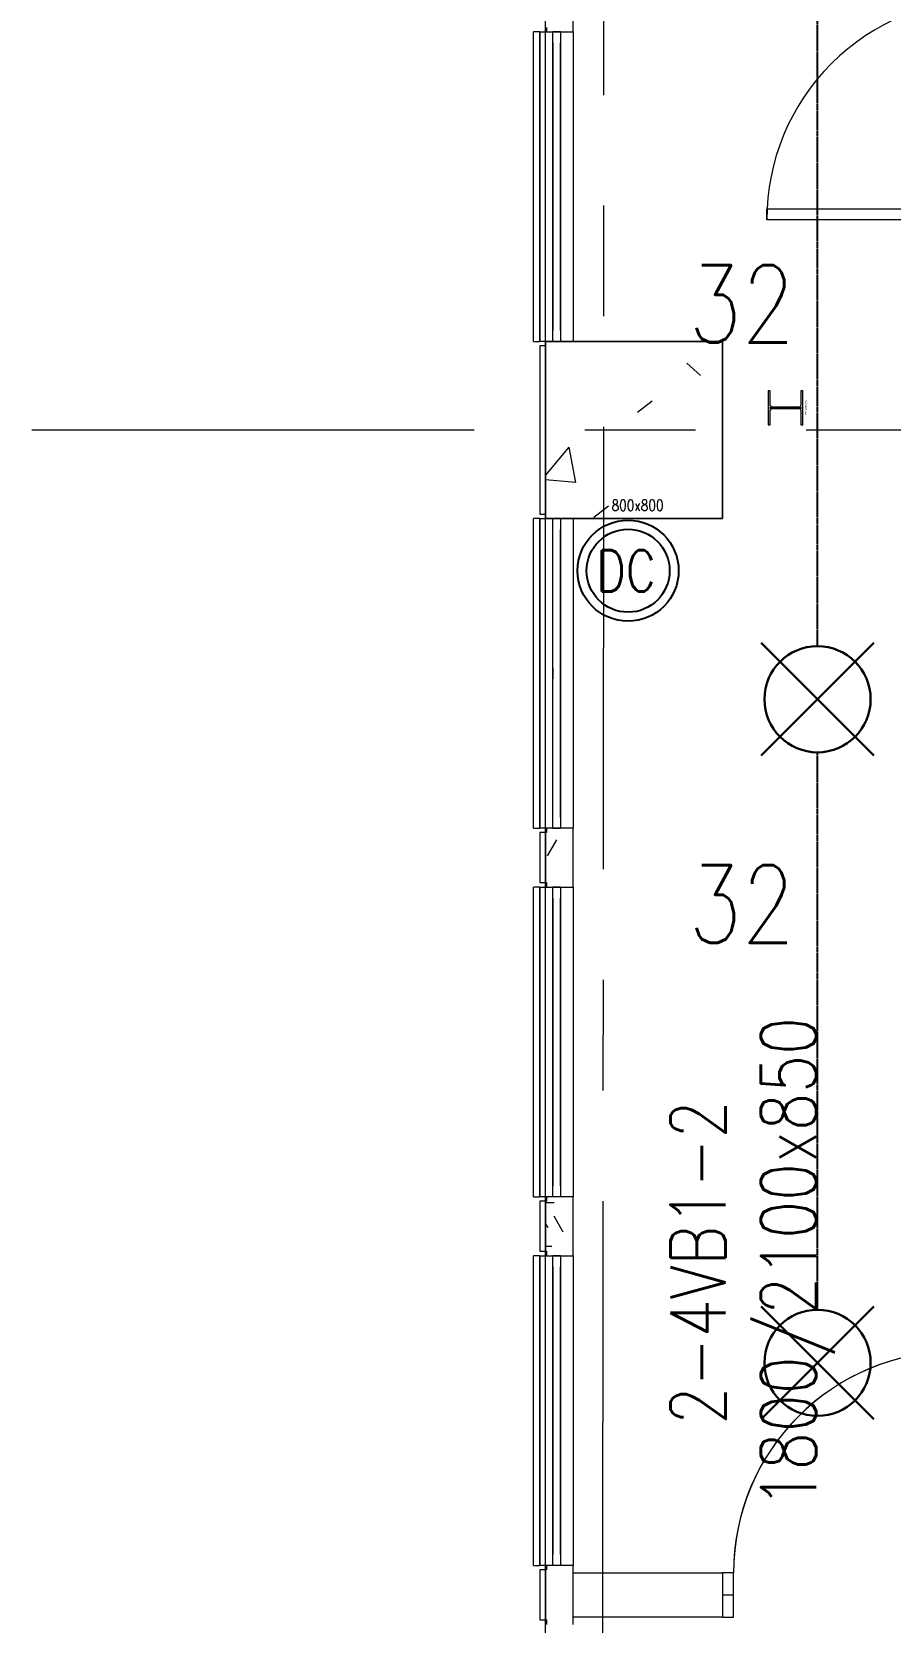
# Model space of a CAD drawing. Header units: millimetres. Extents: x -47219 to 440296, y -79832 to 7189.
# Drawn here: x -10140 to -6260, y -66215 to -59025 of the extents above; entities that cross this region are included whole.
import ezdxf

# ---------------------------------------------------------------- set-up
doc = ezdxf.new("R2010")
doc.units = ezdxf.units.MM
doc.linetypes.add('BLK_2 - 3RD STOREY  LOWER ROOF PLAN-archi clean_25 SEPT 2024$0$IDA - Grid Line', pattern=[3500, 2000, -500, 500, -500])
doc.linetypes.add('HIDDEN2', pattern=[4.7625, 3.175, -1.5875])
for name, color, linetype, lineweight in [('BLK_2 - 3RD STOREY  LOWER ROOF PLAN-archi clean_25 SEPT 2024$0$1599_DB_A_BLK2_HQ_R21-3RD STOREY 230517$0$A-_DOOR----_E', 8, 'Continuous', 9), ('BLK_2 - 3RD STOREY  LOWER ROOF PLAN-archi clean_25 SEPT 2024$0$1599_DB_A_BLK2_HQ_R21-3RD STOREY 230517$0$A-_DOOR----_E-1', 8, 'Continuous', 9), ('BLK_2 - 3RD STOREY  LOWER ROOF PLAN-archi clean_25 SEPT 2024$0$1599_DB_A_BLK2_HQ_R21-3RD STOREY 230517$0$A-_GENM----_M', 8, 'Continuous', 9), ('BLK_2 - 3RD STOREY  LOWER ROOF PLAN-archi clean_25 SEPT 2024$0$1599_DB_A_BLK2_HQ_R21-3RD STOREY 230517$0$A-_WALL----_H-1', 8, 'Continuous', 9), ('BLK_2 - 3RD STOREY  LOWER ROOF PLAN-archi clean_25 SEPT 2024$0$1599_DB_A_BLK2_HQ_R21-3RD STOREY 230517$0$A-_WIND----_E', 8, 'Continuous', 9), ('BLK_2 - 3RD STOREY  LOWER ROOF PLAN-archi clean_25 SEPT 2024$0$1599_DB_A_BLK2_HQ_R21-3RD STOREY 230517$0$S-_COLN----_E', 8, 'Continuous', 9), ('BLK_2 - 3RD STOREY  LOWER ROOF PLAN-archi clean_25 SEPT 2024$0$A-_FLOR----_E', 8, 'Continuous', 9), ('BLK_2 - 3RD STOREY  LOWER ROOF PLAN-archi clean_25 SEPT 2024$0$A-_GENM----_M', 8, 'Continuous', 9), ('BLK_2 - 3RD STOREY  LOWER ROOF PLAN-archi clean_25 SEPT 2024$0$A-_WALL----_E', 8, 'Continuous', 9), ('BLK_2 - 3RD STOREY  LOWER ROOF PLAN-archi clean_25 SEPT 2024$0$A-_WALL----_E-1', 8, 'Continuous', 18), ('BLK_2 - 3RD STOREY  LOWER ROOF PLAN-archi clean_25 SEPT 2024$0$A-_WIND----_E', 8, 'Continuous', 9), ('BLK_2 - 3RD STOREY  LOWER ROOF PLAN-archi clean_25 SEPT 2024$0$S-_ANOTGRID_E-1', 8, 'BLK_2 - 3RD STOREY  LOWER ROOF PLAN-archi clean_25 SEPT 2024$0$IDA - Grid Line', 9), ('M-_SPRKPIEX_E-', 1, 'Continuous', 30), ('NW_BEAM AND COLUMN', 134, 'Continuous', 5), ('S-_LINE----_N-', 140, 'Continuous', 18), ('S-TEXT', 140, 'Continuous', 18)]:
    doc.layers.add(name, color=color, linetype=linetype, lineweight=lineweight)
for name, color, linetype in [('M-_FIRESPRK_T-', 7, 'Continuous'), ('M-_SPRKBEAM_E-', 12, 'HIDDEN2'), ('M-FIRE----_E-', 12, 'Continuous')]:
    doc.layers.add(name, color=color, linetype=linetype)
doc.styles.add('RomanS_3', font='romans__.ttf', dxfattribs={"width": 0.8, "height": 50})
doc.styles.add('RomanS_5', font='romans__.ttf', dxfattribs={"width": 0.8, "height": 250})
doc.styles.add('Simplex', font='SIMPLEX.shx', dxfattribs={"width": 0.8, "height": 2.5})
doc.styles.add('Swis721 BlkCn BT', font='swissck.ttf', dxfattribs={"width": 0.65, "height": 8})
doc.styles.add('TW_Romans', font='romans.shx', dxfattribs={"width": 0.8})
pattern_1 = [(0, (-131307.08, -42727.71), (1016, 254), [83.82, -678.18, 83.82, -678.18, -4064]), (0, (-131307.08, -42727.71), (1016, 254), [-1524, 83.82, -1440.18, 83.82, -678.18, -1778]), (0, (-131307.08, -42727.71), (1016, 254), [-3810, 83.82, -424.18, 83.82, -1186.18]), (120, (-130926.08, -42600.71), (-727.9705, 752.8818), [83.82, -678.18, 83.82, -678.18, -4064]), (120, (-130926.08, -42600.71), (-727.9705, 752.8818), [-1524, 83.82, -1440.18, 83.82, -678.18, -1778]), (120, (-130926.08, -42600.71), (-727.9705, 752.8818), [-3810, 83.82, -424.18, 83.82, -1186.18]), (240, (-130799.08, -42092.71), (-288.0295, -1006.8818), [83.82, -678.18, 83.82, -678.18, -4064]), (240, (-130799.08, -42092.71), (-288.0295, -1006.8818), [-1524, 83.82, -1440.18, 83.82, -678.18, -1778]), (240, (-130799.08, -42092.71), (-288.0295, -1006.8818), [-3810, 83.82, -424.18, 83.82, -1186.18])]

# ---------------------------------------------------------------- blocks, each defined once
blk = doc.blocks.new('Extinguisher')
at = {"layer": 'M-FIRE----_E-'}
for radius in [238, 195.4]:
    blk.add_circle((0, 0), radius, dxfattribs=at)
at = {"color": 7, "style": 'TW_Romans', "width": 0.8}
blk.add_text('DC', height=195, dxfattribs=at).set_placement((-151, -98.4))
blk = doc.blocks.new('3rd Structure')
at = {"layer": 'NW_BEAM AND COLUMN', "color": 8}
for p, q in [((-36250, -79450), (-36250, 250)), ((-36250, -79450), (-36250, 250)), ((-36250, -64400), (-35450, -64400)), ((-36250, -65200), (-36250, -64400)), ((-35450, -64400), (-35450, -65200)), ((-35234.4, -64623.6), (-35243.8, -64623.6)), ((-35243.8, -64623.6), (-35243.8, -64776.4)), ((-35234.4, -64689.1), (-35234.4, -64623.6)), ((-35086.2, -64623.6), (-35095.6, -64623.6)), ((-35095.6, -64623.6), (-35095.6, -64689.1)), ((-35086.2, -64776.4), (-35086.2, -64623.6)), ((-35243.8, -64700), (-35086.2, -64700)), ((-35103.2, -64696.8), (-35226.8, -64696.8)), ((-35226.8, -64703.2), (-35103.2, -64703.2)), ((-35165, -64696.8), (-35165, -64703.2)), ((-35243.8, -64776.4), (-35234.4, -64776.4)), ((-35234.4, -64776.4), (-35234.4, -64710.9)), ((-35095.6, -64710.9), (-35095.6, -64776.4)), ((-35095.6, -64776.4), (-35086.2, -64776.4)), ((-35450, -65200), (-36250, -65200))]:
    blk.add_line(p, q, dxfattribs=at)
for centre, start, end in [((-35226.8, -64689.1), 180, 270), ((-35226.8, -64710.9), 90, 180), ((-35103.2, -64689.1), 270, 0), ((-35103.2, -64710.9), 0, 90)]:
    blk.add_arc(centre, 7.6, start, end, dxfattribs=at)
at = {"layer": 'S-TEXT', "color": 8, "attachment_point": 2, "rotation": 90}
for s, insert, char_height, width, line_spacing_factor, style in [('152x152x30.0 kg/m', (-35077.1, -64700), 8, 66.67, 0.961347, 'Swis721 BlkCn BT'), ('2-4VB1-2\\P1800/2100x850', (-35685.8, -68564.1), 250, 2959.115, 0.983083, 'RomanS_5')]:
    blk.add_mtext(s, dxfattribs=dict(at, insert=insert, char_height=char_height, width=width, line_spacing_factor=line_spacing_factor, style=style))
at = {"layer": 'S-TEXT', "color": 8, "insert": (-35951.4, -65115.6), "char_height": 50, "width": 313.287, "attachment_point": 1, "line_spacing_factor": 0.983083, "style": 'RomanS_3'}
blk.add_mtext('800x800', dxfattribs=at)
blk = doc.blocks.new('Under B spk')
for p, q in [((318.2, -318.2), (-318.2, 318.2)), ((318.2, 318.2), (-318.2, -318.2))]:
    blk.add_line(p, q)
blk.add_circle((0, 0), 300)
blk = doc.blocks.new('BLK_2 - 3RD STOREY  LOWER ROOF PLAN-archi clean_25 SEPT 2024$0$1599_DB_A_BLK2_HQ_R21-3RD STOREY 230517$0$IDA - F - Single - Swing - 1100L X 2200H - B2-TD01-3240950-LINKVIEW_BLK2_3RD STOREY')
at = {"layer": 'BLK_2 - 3RD STOREY  LOWER ROOF PLAN-archi clean_25 SEPT 2024$0$1599_DB_A_BLK2_HQ_R21-3RD STOREY 230517$0$A-_DOOR----_E'}
for p, q in [((500, 1050), (450, 1050)), ((450, 1050), (450, 50)), ((500, 50), (500, 1050)), ((-500, 50), (-550, 50)), ((-500, -50), (-500, 50)), ((450, 50), (500, 50)), ((550, 50), (500, 50)), ((500, 50), (500, -50)), ((-550, -50), (-500, -50)), ((500, -50), (550, -50))]:
    blk.add_line(p, q, dxfattribs=at)
blk.add_arc((500, 50), 1000, 90, 180, dxfattribs=at)
blk = doc.blocks.new('BLK_2 - 3RD STOREY  LOWER ROOF PLAN-archi clean_25 SEPT 2024$0$1599_DB_A_BLK2_HQ_R21-3RD STOREY 230517$0$Wall Motif - Type 1-2673879-LINKVIEW_BLK2_3RD STOREY')
at = {"layer": 'BLK_2 - 3RD STOREY  LOWER ROOF PLAN-archi clean_25 SEPT 2024$0$1599_DB_A_BLK2_HQ_R21-3RD STOREY 230517$0$A-_GENM----_M'}
for p, q in [((-575, 105), (825, 105)), ((-575, 105), (-575, 75)), ((825, 75), (-575, 75)), ((825, 75), (825, 105))]:
    blk.add_line(p, q, dxfattribs=at)
blk = doc.blocks.new('BLK_2 - 3RD STOREY  LOWER ROOF PLAN-archi clean_25 SEPT 2024$0$1599_DB_A_BLK2_HQ_R21-3RD STOREY 230517$0$IDA - F - Single - Swing - 1100L X 2200H - B2-FTD02 - 2HR-3463516-LINKVIEW_BLK2_3RD STOREY')
at = {"layer": 'BLK_2 - 3RD STOREY  LOWER ROOF PLAN-archi clean_25 SEPT 2024$0$1599_DB_A_BLK2_HQ_R21-3RD STOREY 230517$0$A-_DOOR----_E-1'}
for p, q in [((-550, 50), (-500, 50)), ((-500, 50), (-500, -50)), ((500, 50), (550, 50)), ((500, -50), (500, 50)), ((-500, -50), (-550, -50)), ((450, -50), (500, -50)), ((450, -1050), (450, -50)), ((500, -50), (500, -1050)), ((550, -50), (500, -50)), ((500, -1050), (450, -1050))]:
    blk.add_line(p, q, dxfattribs=at)
blk.add_arc((500, -50), 1000, 180, 270, dxfattribs=at)
blk = doc.blocks.new('BLK_2 - 3RD STOREY  LOWER ROOF PLAN-archi clean_25 SEPT 2024$0$1599_DB_A_BLK2_HQ_R21-3RD STOREY 230517$0$IDA - Casement w Top Hung - 2 Panels - 1400L X 1500H - B2-AW02-3436902-LINKVIEW_BLK2_3RD STOREY')
at = {"layer": 'BLK_2 - 3RD STOREY  LOWER ROOF PLAN-archi clean_25 SEPT 2024$0$1599_DB_A_BLK2_HQ_R21-3RD STOREY 230517$0$A-_WIND----_E'}
for p, q in [((-700, 17.5), (700, 17.5)), ((-700, 17.5), (-700, -17.5)), ((700, 17.5), (700, -17.5)), ((700, -17.5), (-700, -17.5))]:
    blk.add_line(p, q, dxfattribs=at)
blk = doc.blocks.new('BLK_2 - 3RD STOREY  LOWER ROOF PLAN-archi clean_25 SEPT 2024$0$1599_DB_A_BLK2_HQ_R21-3RD STOREY 230517$0$IDA - Casement w Top Hung - 2 Panels - 1400L X 1500H - B2-AW02-3436901-LINKVIEW_BLK2_3RD STOREY')
at = {"layer": 'BLK_2 - 3RD STOREY  LOWER ROOF PLAN-archi clean_25 SEPT 2024$0$1599_DB_A_BLK2_HQ_R21-3RD STOREY 230517$0$A-_WIND----_E'}
for p, q in [((-700, 17.5), (700, 17.5)), ((-700, 17.5), (-700, -17.5)), ((700, 17.5), (700, -17.5)), ((700, -17.5), (-700, -17.5))]:
    blk.add_line(p, q, dxfattribs=at)
blk = doc.blocks.new('BLK_2 - 3RD STOREY  LOWER ROOF PLAN-archi clean_25 SEPT 2024$0$IDA - Casement w Top Hung - 2 Panels - 1400L X 1500H - B2-AW02-3436901-BLK 2 3RD STOREY PLAN')
at = {"layer": 'BLK_2 - 3RD STOREY  LOWER ROOF PLAN-archi clean_25 SEPT 2024$0$A-_WIND----_E'}
for p, q in [((-700, 17.5), (700, 17.5)), ((-700, 17.5), (-700, -17.5)), ((-650, 17.5), (-615, 17.5)), ((-650, 17.5), (-25, 17.5)), ((-650, 17.5), (650, 17.5)), ((-650, 17.5), (650, 17.5)), ((-615, 17.5), (-35, 17.5)), ((-615, 17.5), (-60, 17.5)), ((-35, 17.5), (0, 17.5)), ((25, 17.5), (-24.9, 17.5)), ((0, 17.5), (35, 17.5)), ((25, 17.5), (650, 17.5)), ((35, 17.5), (615, 17.5)), ((60, 17.5), (615, 17.5)), ((615, 17.5), (650, 17.5)), ((700, 17.5), (700, -17.5)), ((700, -17.5), (-700, -17.5)), ((-615, -17.5), (-650, -17.5)), ((-25, -17.5), (-650, -17.5)), ((650, -17.5), (-650, -17.5)), ((-650, -17.5), (650, -17.5)), ((-35, -17.5), (-615, -17.5)), ((-60, -17.5), (-615, -17.5)), ((0, -17.5), (-35, -17.5)), ((25, -17.5), (-24.9, -17.5)), ((35, -17.5), (0, -17.5)), ((650, -17.5), (25, -17.5)), ((615, -17.5), (35, -17.5)), ((615, -17.5), (60, -17.5)), ((650, -17.5), (615, -17.5))]:
    blk.add_line(p, q, dxfattribs=at)
blk = doc.blocks.new('BLK_2 - 3RD STOREY  LOWER ROOF PLAN-archi clean_25 SEPT 2024$0$IDA - Casement w Top Hung - 2 Panels - 1400L X 1500H - B2-AW02-3436902-BLK 2 3RD STOREY PLAN')
at = {"layer": 'BLK_2 - 3RD STOREY  LOWER ROOF PLAN-archi clean_25 SEPT 2024$0$A-_WIND----_E'}
for p, q in [((-700, 17.5), (700, 17.5)), ((-700, 17.5), (-700, -17.5)), ((-615, 17.5), (-650, 17.5)), ((-650, 17.5), (-25, 17.5)), ((-650, 17.5), (650, 17.5)), ((650, 17.5), (-650, 17.5)), ((-35, 17.5), (-615, 17.5)), ((-615, 17.5), (-60, 17.5)), ((0, 17.5), (-35, 17.5)), ((-24.9, 17.5), (25, 17.5)), ((35, 17.5), (0, 17.5)), ((25, 17.5), (650, 17.5)), ((615, 17.5), (35, 17.5)), ((60, 17.5), (615, 17.5)), ((650, 17.5), (615, 17.5)), ((700, 17.5), (700, -17.5)), ((700, -17.5), (-700, -17.5)), ((-650, -17.5), (-615, -17.5)), ((-25, -17.5), (-650, -17.5)), ((650, -17.5), (-650, -17.5)), ((650, -17.5), (-650, -17.5)), ((-615, -17.5), (-35, -17.5)), ((-60, -17.5), (-615, -17.5)), ((-35, -17.5), (0, -17.5)), ((-24.9, -17.5), (25, -17.5)), ((0, -17.5), (35, -17.5)), ((650, -17.5), (25, -17.5)), ((35, -17.5), (615, -17.5)), ((615, -17.5), (60, -17.5)), ((615, -17.5), (650, -17.5))]:
    blk.add_line(p, q, dxfattribs=at)
blk = doc.blocks.new('BLK_2 - 3RD STOREY  LOWER ROOF PLAN-archi clean_25 SEPT 2024$0$Wall Motif - Type 1-2673879-BLK 2 3RD STOREY PLAN')
at = {"layer": 'BLK_2 - 3RD STOREY  LOWER ROOF PLAN-archi clean_25 SEPT 2024$0$A-_GENM----_M'}
for p, q in [((-575, 105), (825, 105)), ((-575, 105), (-575, 75)), ((825, 75), (-575, 75)), ((-525, 105), (81.1, 105)), ((81.1, 75), (-525, 75)), ((-481.1, 105), (125, 105)), ((-481.1, 105), (731.1, 105)), ((125, 75), (-481.1, 75)), ((731.1, 75), (-481.1, 75)), ((125, 105), (731.1, 105)), ((731.1, 75), (125, 75)), ((168.9, 105), (775, 105)), ((775, 75), (168.9, 75)), ((825, 75), (825, 105))]:
    blk.add_line(p, q, dxfattribs=at)
blk = doc.blocks.new('BLK_2 - 3RD STOREY  LOWER ROOF PLAN-archi clean_25 SEPT 2024$0$fds')
at = {"layer": 'BLK_2 - 3RD STOREY  LOWER ROOF PLAN-archi clean_25 SEPT 2024$0$1599_DB_A_BLK2_HQ_R21-3RD STOREY 230517$0$A-_DOOR----_E'}
for p, q in [((13654.1, -64400.4), (13604.1, -64400.4)), ((13654.1, -64600.4), (13654.1, -64400.4)), ((14704.1, -64400.4), (14654.1, -64400.4)), ((14654.1, -64400.4), (14654.1, -64600.4)), ((13604.1, -64600.4), (13654.1, -64600.4)), ((13654.1, -64600.4), (13654.1, -65600.4)), ((13704.1, -64600.4), (13654.1, -64600.4)), ((13704.1, -65600.4), (13704.1, -64600.4)), ((14654.1, -64600.4), (14704.1, -64600.4)), ((13654.1, -65600.4), (13704.1, -65600.4))]:
    blk.add_line(p, q, dxfattribs=at)
blk.add_arc((13654.1, -64600.4), 1000, 270, 0, dxfattribs=at)
at = {"layer": 'BLK_2 - 3RD STOREY  LOWER ROOF PLAN-archi clean_25 SEPT 2024$0$1599_DB_A_BLK2_HQ_R21-3RD STOREY 230517$0$S-_COLN----_E'}
for p, q in [((13604.1, -64600.4), (13604.1, -64400.4)), ((14703.4, -64600.4), (14703.4, -64400.4))]:
    blk.add_line(p, q, dxfattribs=at)
blk = doc.blocks.new('BLK_2 - 3RD STOREY  LOWER ROOF PLAN-archi clean_25 SEPT 2024$0$sdfsdf')
at = {"layer": 'BLK_2 - 3RD STOREY  LOWER ROOF PLAN-archi clean_25 SEPT 2024$0$1599_DB_A_BLK2_HQ_R21-3RD STOREY 230517$0$S-_COLN----_E'}
for p, q in [((-139131.4, -108685.7), (-139161.4, -108685.7)), ((-139161.4, -108705.7), (-139161.4, -108932.4)), ((-139131.4, -108705.7), (-139161.4, -108705.7)), ((-139136.4, -108685.7), (-139136.4, -108705.7)), ((-139136.4, -108705.7), (-139136.4, -108932.4)), ((-139131.4, -108685.7), (-139131.4, -108705.7)), ((-139104.1, -108685.7), (-139131.4, -108685.7)), ((-139011.4, -108685.7), (-139069.1, -108685.7)), ((-139011.4, -108952.4), (-139011.4, -108685.7)), ((-139161.4, -108932.4), (-139131.4, -108932.4)), ((-139136.4, -108932.4), (-139136.4, -108952.4)), ((-139131.4, -108932.4), (-139131.4, -108952.4))]:
    blk.add_line(p, q, dxfattribs=at)
blk.add_lwpolyline([(-139011.4, -108718.9), (-138336.4, -108718.9), (-138336.4, -108918.9), (-139011.4, -108918.9), (-139011.4, -108718.9), (-138336.4, -108718.9), (-138336.4, -108918.9), (-139011.4, -108918.9), (-139011.4, -108718.9), (-138336.4, -108718.9), (-138336.4, -108918.9), (-139011.4, -108918.9)], dxfattribs=at)
at = {"layer": 'BLK_2 - 3RD STOREY  LOWER ROOF PLAN-archi clean_25 SEPT 2024$0$A-_FLOR----_E'}
for p, q in [((-139136.4, -108685.7), (-139136.4, -108705.7)), ((-139136.4, -108685.7), (-139136.4, -108705.7)), ((-139136.4, -108705.7), (-139136.4, -108932.4)), ((-139136.4, -108705.7), (-139136.4, -108932.4)), ((-139136.4, -108932.4), (-139136.4, -108952.4)), ((-139136.4, -108932.4), (-139136.4, -108952.4))]:
    blk.add_line(p, q, dxfattribs=at)
at = {"layer": 'BLK_2 - 3RD STOREY  LOWER ROOF PLAN-archi clean_25 SEPT 2024$0$A-_WALL----_E'}
for p, q in [((-139131.4, -108685.7), (-139161.4, -108685.7)), ((-139136.4, -108705.7), (-139136.4, -108932.4)), ((-139011.4, -108685.7), (-139131.4, -108685.7))]:
    blk.add_line(p, q, dxfattribs=at)
at = {"layer": 'BLK_2 - 3RD STOREY  LOWER ROOF PLAN-archi clean_25 SEPT 2024$0$A-_WALL----_E-1'}
for p, q in [((-139131.4, -108705.7), (-139161.4, -108705.7)), ((-139161.4, -108705.7), (-139161.4, -108932.4)), ((-139011.4, -108685.7), (-139131.4, -108685.7)), ((-139131.4, -108685.7), (-139131.4, -108705.7)), ((-139011.4, -108952.4), (-139011.4, -108685.7)), ((-139161.4, -108932.4), (-139131.4, -108932.4)), ((-139131.4, -108932.4), (-139131.4, -108952.4))]:
    blk.add_line(p, q, dxfattribs=at)
at = {"rotation": 180}
blk.add_blockref('BLK_2 - 3RD STOREY  LOWER ROOF PLAN-archi clean_25 SEPT 2024$0$fds', (-123632.3, -173319.3), dxfattribs=at)
blk = doc.blocks.new('BLK_2 - 3RD STOREY  LOWER ROOF PLAN-archi clean_25 SEPT 2024')
at = {"layer": 'BLK_2 - 3RD STOREY  LOWER ROOF PLAN-archi clean_25 SEPT 2024$0$1599_DB_A_BLK2_HQ_R21-3RD STOREY 230517$0$A-_WALL----_H-1'}
h = blk.add_hatch(dxfattribs=at)
h.set_pattern_fill('FP_2', color=256, style=0, pattern_type=2)
h.set_pattern_definition(pattern_1)
h.paths.add_polyline_path([(-139131.4, -105619), (-139011.4, -105619), (-139011.4, -105352.4), (-139131.4, -105352.4), (-139131.4, -105372.4), (-139136.4, -105372.4), (-139136.4, -105599), (-139131.4, -105599)], flags=0)
h = blk.add_hatch(dxfattribs=at)
h.set_pattern_fill('FP_2', color=256, style=0, pattern_type=2)
h.set_pattern_definition(pattern_1)
h.paths.add_polyline_path([(-139011.4, -108952.4), (-139011.4, -108685.7), (-139131.4, -108685.7), (-139131.4, -108705.7), (-139136.4, -108705.7), (-139136.4, -108932.4), (-139131.4, -108932.4), (-139131.4, -108952.4), (-139069.1, -108952.4)], flags=0)
at = {"layer": 'BLK_2 - 3RD STOREY  LOWER ROOF PLAN-archi clean_25 SEPT 2024$0$A-_WALL----_E'}
h = blk.add_hatch(dxfattribs=at)
h.set_pattern_fill('FP_2', color=256, style=0, pattern_type=2)
h.set_pattern_definition([(0, (0, 0), (1016, 254), [83.82, -678.18, 83.82, -678.18, -4064]), (0, (0, 0), (1016, 254), [-1524, 83.82, -1440.18, 83.82, -678.18, -1778]), (0, (0, 0), (1016, 254), [-3810, 83.82, -424.18, 83.82, -1186.18]), (120, (381, 127), (-727.97045, 752.8818), [83.82, -678.18, 83.82, -678.18, -4064]), (120, (381, 127), (-727.97045, 752.8818), [-1524, 83.82, -1440.18, 83.82, -678.18, -1778]), (120, (381, 127), (-727.97045, 752.8818), [-3810, 83.82, -424.18, 83.82, -1186.18]), (240, (508, 635), (-288.02955, -1006.8818), [83.82, -678.18, 83.82, -678.18, -4064]), (240, (508, 635), (-288.02955, -1006.8818), [-1524, 83.82, -1440.18, 83.82, -678.18, -1778]), (240, (508, 635), (-288.02955, -1006.8818), [-3810, 83.82, -424.18, 83.82, -1186.18])])
h.paths.add_polyline_path([(-139011.4, -116002.4), (-139011.4, -115785.7), (-139131.4, -115785.7), (-139131.4, -115805.7), (-139136.4, -115805.7), (-139136.4, -115982.4), (-139131.4, -115982.4), (-139131.4, -116002.4), (-139069.1, -116002.4)])
h.paths.add_polyline_path([(-139131.4, -114385.7), (-139011.4, -114385.7), (-139011.4, -114169), (-139131.4, -114169), (-139131.4, -114189), (-139136.4, -114189), (-139136.4, -114365.7), (-139131.4, -114365.7)])
h.paths.add_polyline_path([(-139131.4, -112769), (-139011.4, -112769), (-139011.4, -112552.4), (-139131.4, -112552.4), (-139131.4, -112572.4), (-139136.4, -112572.4), (-139136.4, -112749), (-139131.4, -112749)])
h.paths.add_polyline_path([(-139131.4, -108952.4), (-139011.4, -108952.4), (-139011.4, -108685.7), (-139131.4, -108685.7), (-139131.4, -108705.7), (-139136.4, -108705.7), (-139136.4, -108932.4), (-139131.4, -108932.4)])
h.paths.add_polyline_path([(-139131.4, -107285.7), (-139011.4, -107285.7), (-139011.4, -107019), (-139131.4, -107019), (-139131.4, -107039), (-139136.4, -107039), (-139136.4, -107265.7), (-139131.4, -107265.7)])
h.paths.add_polyline_path([(-139069.1, -105619), (-139011.4, -105619), (-139011.4, -105352.4), (-139131.4, -105352.4), (-139131.4, -105372.4), (-139136.4, -105372.4), (-139136.4, -105599), (-139131.4, -105599), (-139131.4, -105619), (-139104.1, -105619)])
h.paths.add_polyline_path([(-139131.4, -101752.4), (-139011.4, -101752.4), (-139011.4, -101485.7), (-139131.4, -101485.7), (-139131.4, -101505.7), (-139136.4, -101505.7), (-139136.4, -101732.4), (-139131.4, -101732.4)])
h.paths.add_polyline_path([(-139011.4, -100085.7), (-139011.4, -99819), (-139131.4, -99819), (-139131.4, -99839), (-139136.4, -99839), (-139136.4, -100065.7), (-139131.4, -100065.7), (-139131.4, -100085.7), (-139069.1, -100085.7)])
h.paths.add_polyline_path([(-139131.4, -98419), (-139011.4, -98419), (-139011.4, -98152.4), (-139131.4, -98152.4), (-139131.4, -98172.4), (-139136.4, -98172.4), (-139136.4, -98399), (-139131.4, -98399)])
h = blk.add_hatch(dxfattribs=at)
h.set_pattern_fill('FP_2', color=256, style=0, pattern_type=2)
h.set_pattern_definition(pattern_1)
h.paths.add_polyline_path([(-139069.1, -101752.4), (-139011.4, -101752.4), (-139011.4, -101485.7), (-139131.4, -101485.7), (-139131.4, -101505.7), (-139136.4, -101505.7), (-139136.4, -101732.4), (-139131.4, -101732.4), (-139131.4, -101752.4), (-139104.1, -101752.4)], flags=0)
h = blk.add_hatch(dxfattribs=at)
h.set_pattern_fill('FP_1', color=256, style=0, pattern_type=2)
h.set_pattern_definition([(50, (-131307.1, -42727.7), (1821.84, -159.39), [190.5, -2095.5]), (355, (-131307, -42727.7), (-352.43, 1910.57), [152.4, -1676.4]), (100.451, (-131155.3, -42741), (1469.426, 1751.166), [161.9, -1780.9]), (46.184, (-131307, -42219.7), (2710.79, -420.43), [285.75, -3143.25]), (96.636, (-131081.2, -42254.7), (2374.03, 2474.28), [242.85, -2671.35]), (351.184, (-131307, -42219.7), (2374.05, 2474.25), [228.6, -2514.6]), (21, (-131053.1, -42346.7), (1516.143, -1022.652), [190.5, -2095.5]), (326, (-131053, -42346.7), (618.02, 1841.88), [152.4, -1676.4]), (71.451, (-130926.7, -42432), (2134.17, 819.21), [161.9, -1780.9]), (37.5, (-131307.1, -42727.7), (30.886, 845.5504), [83.82, -1572.26, 83.82, -1617.98, -1682.75]), (37.5, (-131307.1, -42727.7), (30.886, 845.5504), [-3357.88, 83.82, -1598.93]), (7.5, (-131307.1, -42727.7), (668.197, 1001.806), [83.82, -886.46, 83.82, -1534.16, -641.35]), (7.5, (-131307.1, -42727.7), (668.197, 1001.806), [-2588.26, 83.82, -557.53]), (327.5, (-131873.5, -42727.7), (1355.909, -57.2896), [83.82, -551.18, 83.82, -1897.38, -2628.9]), (327.5, (-131873.5, -42727.7), (1355.909, -57.2896), [-2616.2, 83.82, -2545.08]), (317.5, (-132127.5, -42727.7), (1481.293, 254.266), [83.82, -741.68, 83.82, -1231.9, -1866.9]), (317.5, (-132127.5, -42727.7), (1481.293, 254.266), [-2141.22, 83.82, -1783.08])])
h.paths.add_polyline_path([(-139069.1, -103952.4), (-138336.4, -103952.4), (-138336.4, -103152.4), (-139136.4, -103152.4), (-139136.4, -103952.4), (-139104.1, -103952.4)], flags=0)
h = blk.add_hatch(dxfattribs=at)
h.set_pattern_fill('FP_1', color=256, style=0, pattern_type=2)
h.set_pattern_definition([(50, (0, 0), (1821.841, -159.39), [190.5, -2095.5]), (355, (0, 0), (-352.428, 1910.567), [152.4, -1676.4]), (100.451, (151.8, -13.3), (1469.426, 1751.166), [161.9, -1780.901]), (46.184, (0, 508), (2710.79, -420.428), [285.75, -3143.25]), (96.636, (226, 473), (2374.026, 2474.276), [242.85, -2671.35]), (351.184, (0, 508), (2374.05, 2474.253), [228.6, -2514.6]), (21, (254, 381), (1516.143, -1022.652), [190.5, -2095.5]), (326, (254, 381), (618.02, 1841.88), [152.4, -1676.4]), (71.451, (380.3, 295.8), (2134.171, 819.212), [161.9, -1780.901]), (37.5, (0, 0), (30.886, 845.5504), [83.82, -1572.26, 83.82, -1617.98, -1682.75]), (37.5, (0, 0), (30.886, 845.5504), [-3357.88, 83.82, -1598.93]), (7.5, (0, 0), (668.1966, 1001.8057), [83.82, -886.46, 83.82, -1534.16, -641.35]), (7.5, (0, 0), (668.1966, 1001.8057), [-2588.26, 83.82, -557.53]), (327.5, (-566.4, 0), (1355.9093, -57.2896), [83.82, -551.18, 83.82, -1897.38, -2628.9]), (327.5, (-566.4, 0), (1355.9093, -57.2896), [-2616.2, 83.82, -2545.08]), (317.5, (-820.4, 0), (1481.293, 254.266), [83.82, -741.68, 83.82, -1231.9, -1866.9]), (317.5, (-820.4, 0), (1481.293, 254.266), [-2141.22, 83.82, -1783.08])])
h.paths.add_polyline_path([(-138336.4, -103952.4), (-138336.4, -103152.4), (-139136.4, -103152.4), (-139136.4, -103952.4), (-139069.1, -103952.4)])
h = blk.add_hatch(dxfattribs=at)
h.set_pattern_fill('FP_2', color=256, style=0, pattern_type=2)
h.set_pattern_definition(pattern_1)
h.paths.add_polyline_path([(-139011.4, -107285.7), (-139011.4, -107019), (-139131.4, -107019), (-139131.4, -107039), (-139136.4, -107039), (-139136.4, -107265.7), (-139131.4, -107265.7), (-139131.4, -107285.7), (-139069.1, -107285.7)], flags=0)
for p, q in [((-139011.4, -101752.4), (-139011.4, -101485.7)), ((-139136.4, -101732.4), (-139136.4, -101752.4)), ((-139136.4, -101732.4), (-139136.4, -101752.4)), ((-139136.4, -101732.4), (-139136.4, -101752.4)), ((-139131.4, -101732.4), (-139131.4, -101752.4)), ((-139161.4, -103152.4), (-139161.4, -101752.4)), ((-139161.4, -101752.4), (-139131.4, -101752.4)), ((-139161.4, -101752.4), (-139131.4, -101752.4)), ((-139161.4, -103152.4), (-139161.4, -101752.4)), ((-139131.4, -101752.4), (-139011.4, -101752.4)), ((-139131.4, -101752.4), (-139011.4, -101752.4)), ((-139011.4, -101752.4), (-139011.4, -103152.4)), ((-139011.4, -101752.4), (-139011.4, -103152.4)), ((-139136.4, -103152.4), (-139161.4, -103152.4)), ((-139011.4, -103152.4), (-139161.4, -103152.4)), ((-139136.4, -103172.4), (-139161.4, -103172.4)), ((-139161.4, -103172.4), (-139161.4, -103932.4)), ((-139161.4, -103172.4), (-139161.4, -103932.4)), ((-139136.4, -103172.4), (-139161.4, -103172.4)), ((-139136.4, -103152.4), (-139136.4, -103172.4)), ((-139104.1, -103152.4), (-139136.4, -103152.4)), ((-138336.4, -103152.4), (-139136.4, -103152.4)), ((-139136.4, -103152.4), (-139136.4, -103172.4)), ((-139136.4, -103152.4), (-139136.4, -103952.4)), ((-139136.4, -103152.4), (-139136.4, -103172.4)), ((-139136.4, -103932.4), (-139136.4, -103172.4)), ((-139136.4, -103172.4), (-139136.4, -103932.4)), ((-139136.4, -103172.4), (-139136.4, -103932.4)), ((-139136.4, -103932.4), (-139136.4, -103172.4)), ((-139136.4, -103172.4), (-139136.4, -103932.4)), ((-138336.4, -103152.4), (-139069.1, -103152.4)), ((-138336.4, -103952.4), (-138336.4, -103152.4)), ((-138336.4, -103952.4), (-138336.4, -103152.4)), ((-139161.4, -103932.4), (-139136.4, -103932.4)), ((-139161.4, -103932.4), (-139136.4, -103932.4)), ((-139161.4, -105352.4), (-139161.4, -103952.4)), ((-139161.4, -103952.4), (-139136.4, -103952.4)), ((-139161.4, -103952.4), (-139011.4, -103952.4)), ((-139161.4, -105352.4), (-139161.4, -103952.4)), ((-139136.4, -103932.4), (-139136.4, -103952.4)), ((-139136.4, -103932.4), (-139136.4, -103952.4)), ((-139136.4, -103932.4), (-139136.4, -103952.4)), ((-139136.4, -103952.4), (-139104.1, -103952.4)), ((-139136.4, -103952.4), (-138336.4, -103952.4)), ((-139069.1, -103952.4), (-138336.4, -103952.4)), ((-139011.4, -103952.4), (-139011.4, -105352.4)), ((-139011.4, -103952.4), (-139011.4, -105352.4)), ((-139131.4, -105352.4), (-139161.4, -105352.4)), ((-139131.4, -105352.4), (-139161.4, -105352.4)), ((-139161.4, -105372.4), (-139161.4, -105599)), ((-139131.4, -105372.4), (-139161.4, -105372.4)), ((-139131.4, -105372.4), (-139161.4, -105372.4)), ((-139161.4, -105372.4), (-139161.4, -105599)), ((-139136.4, -105352.4), (-139136.4, -105372.4)), ((-139136.4, -105352.4), (-139136.4, -105372.4)), ((-139136.4, -105352.4), (-139136.4, -105372.4)), ((-139136.4, -105372.4), (-139136.4, -105599)), ((-139136.4, -105372.4), (-139136.4, -105599)), ((-139136.4, -105372.4), (-139136.4, -105599)), ((-139136.4, -105372.4), (-139136.4, -105599)), ((-139131.4, -105352.4), (-139131.4, -105372.4)), ((-139104.1, -105352.4), (-139131.4, -105352.4)), ((-139011.4, -105352.4), (-139131.4, -105352.4)), ((-139131.4, -105352.4), (-139131.4, -105372.4)), ((-139011.4, -105352.4), (-139131.4, -105352.4)), ((-139011.4, -105352.4), (-139069.1, -105352.4)), ((-139011.4, -105619), (-139011.4, -105352.4)), ((-139011.4, -105619), (-139011.4, -105352.4)), ((-139161.4, -105599), (-139131.4, -105599)), ((-139161.4, -105599), (-139131.4, -105599)), ((-139161.4, -107019), (-139161.4, -105619)), ((-139161.4, -105619), (-139131.4, -105619)), ((-139161.4, -105619), (-139131.4, -105619)), ((-139161.4, -107019), (-139161.4, -105619)), ((-139136.4, -105599), (-139136.4, -105619)), ((-139136.4, -105599), (-139136.4, -105619)), ((-139136.4, -105599), (-139136.4, -105619)), ((-139131.4, -105599), (-139131.4, -105619)), ((-139131.4, -105599), (-139131.4, -105619)), ((-139131.4, -105619), (-139104.1, -105619)), ((-139131.4, -105619), (-139011.4, -105619)), ((-139131.4, -105619), (-139011.4, -105619)), ((-139069.1, -105619), (-139011.4, -105619)), ((-139011.4, -105619), (-139011.4, -107019)), ((-139011.4, -105619), (-139011.4, -107019)), ((-139131.4, -107019), (-139161.4, -107019)), ((-139131.4, -107019), (-139161.4, -107019)), ((-139161.4, -107039), (-139161.4, -107265.7)), ((-139131.4, -107039), (-139161.4, -107039)), ((-139131.4, -107039), (-139161.4, -107039)), ((-139161.4, -107039), (-139161.4, -107265.7)), ((-139136.4, -107019), (-139136.4, -107039)), ((-139136.4, -107019), (-139136.4, -107037.7)), ((-139136.4, -107019), (-139136.4, -107039)), ((-139136.4, -107039), (-139136.4, -107265.7)), ((-139136.4, -107039), (-139136.4, -107265.7)), ((-139136.4, -107039), (-139136.4, -107265.7)), ((-139136.4, -107039), (-139136.4, -107265.7)), ((-139131.4, -107019), (-139131.4, -107039)), ((-139104.1, -107019), (-139131.4, -107019)), ((-139011.4, -107019), (-139131.4, -107019)), ((-139131.4, -107019), (-139131.4, -107039)), ((-139011.4, -107019), (-139131.4, -107019)), ((-139011.4, -107019), (-139069.1, -107019)), ((-139011.4, -107285.7), (-139011.4, -107019)), ((-139011.4, -107285.7), (-139011.4, -107019)), ((-139161.4, -107265.7), (-139131.4, -107265.7)), ((-139161.4, -107265.7), (-139131.4, -107265.7)), ((-139136.4, -107265.7), (-139136.4, -107285.7)), ((-139136.4, -107265.7), (-139136.4, -107285.7)), ((-139136.4, -107265.7), (-139136.4, -107285.7)), ((-139131.4, -107265.7), (-139131.4, -107285.7)), ((-139131.4, -107265.7), (-139131.4, -107285.7)), ((-139161.4, -108685.7), (-139161.4, -107285.7)), ((-139161.4, -107285.7), (-139131.4, -107285.7)), ((-139161.4, -107285.7), (-139131.4, -107285.7)), ((-139161.4, -108685.7), (-139161.4, -107285.7)), ((-139131.4, -107285.7), (-139104.1, -107285.7)), ((-139131.4, -107285.7), (-139011.4, -107285.7)), ((-139131.4, -107285.7), (-139011.4, -107285.7)), ((-139069.1, -107285.7), (-139011.4, -107285.7)), ((-139011.4, -107285.7), (-139011.4, -108685.7)), ((-139011.4, -107285.7), (-139011.4, -108685.7))]:
    blk.add_line(p, q, dxfattribs=at)
at = {"layer": 'BLK_2 - 3RD STOREY  LOWER ROOF PLAN-archi clean_25 SEPT 2024$0$S-_ANOTGRID_E-1'}
for p, q in [((-138834.4, -37038.2), (-138886.4, -122559.3)), ((-141458.5, -103552.4), (-96554.5, -103552.4))]:
    blk.add_line(p, q, dxfattribs=at)
at = {"layer": 'BLK_2 - 3RD STOREY  LOWER ROOF PLAN-archi clean_25 SEPT 2024$0$A-_WALL----_E'}
for name, p in [('BLK_2 - 3RD STOREY  LOWER ROOF PLAN-archi clean_25 SEPT 2024$0$sdfsdf', (0, 0)), ('BLK_2 - 3RD STOREY  LOWER ROOF PLAN-archi clean_25 SEPT 2024$0$1599_DB_A_BLK2_HQ_R21-3RD STOREY 230517$0$IDA - F - Single - Swing - 1100L X 2200H - B2-TD01-3240950-LINKVIEW_BLK2_3RD STOREY', (-137786.4, -108768.9))]:
    blk.add_blockref(name, p, dxfattribs=at)
for name, p, rotation in [('BLK_2 - 3RD STOREY  LOWER ROOF PLAN-archi clean_25 SEPT 2024$0$1599_DB_A_BLK2_HQ_R21-3RD STOREY 230517$0$IDA - F - Single - Swing - 1100L X 2200H - B2-FTD02 - 2HR-3463516-LINKVIEW_BLK2_3RD STOREY', (-137086.4, -102102.4), 270), ('BLK_2 - 3RD STOREY  LOWER ROOF PLAN-archi clean_25 SEPT 2024$0$1599_DB_A_BLK2_HQ_R21-3RD STOREY 230517$0$Wall Motif - Type 1-2673879-LINKVIEW_BLK2_3RD STOREY', (-139086.4, -102577.4), 90), ('BLK_2 - 3RD STOREY  LOWER ROOF PLAN-archi clean_25 SEPT 2024$0$Wall Motif - Type 1-2673879-BLK 2 3RD STOREY PLAN', (-139086.4, -102577.4), 90), ('BLK_2 - 3RD STOREY  LOWER ROOF PLAN-archi clean_25 SEPT 2024$0$1599_DB_A_BLK2_HQ_R21-3RD STOREY 230517$0$IDA - Casement w Top Hung - 2 Panels - 1400L X 1500H - B2-AW02-3436902-LINKVIEW_BLK2_3RD STOREY', (-139086.6, -102452.4), 270), ('BLK_2 - 3RD STOREY  LOWER ROOF PLAN-archi clean_25 SEPT 2024$0$IDA - Casement w Top Hung - 2 Panels - 1400L X 1500H - B2-AW02-3436902-BLK 2 3RD STOREY PLAN', (-139086.6, -102452.4), 270), ('BLK_2 - 3RD STOREY  LOWER ROOF PLAN-archi clean_25 SEPT 2024$0$1599_DB_A_BLK2_HQ_R21-3RD STOREY 230517$0$Wall Motif - Type 1-2673879-LINKVIEW_BLK2_3RD STOREY', (-139086.4, -104777.4), 90), ('BLK_2 - 3RD STOREY  LOWER ROOF PLAN-archi clean_25 SEPT 2024$0$Wall Motif - Type 1-2673879-BLK 2 3RD STOREY PLAN', (-139086.4, -104777.4), 90), ('BLK_2 - 3RD STOREY  LOWER ROOF PLAN-archi clean_25 SEPT 2024$0$1599_DB_A_BLK2_HQ_R21-3RD STOREY 230517$0$IDA - Casement w Top Hung - 2 Panels - 1400L X 1500H - B2-AW02-3436901-LINKVIEW_BLK2_3RD STOREY', (-139086.6, -104652.4), 90), ('BLK_2 - 3RD STOREY  LOWER ROOF PLAN-archi clean_25 SEPT 2024$0$IDA - Casement w Top Hung - 2 Panels - 1400L X 1500H - B2-AW02-3436901-BLK 2 3RD STOREY PLAN', (-139086.6, -104652.4), 90), ('BLK_2 - 3RD STOREY  LOWER ROOF PLAN-archi clean_25 SEPT 2024$0$1599_DB_A_BLK2_HQ_R21-3RD STOREY 230517$0$Wall Motif - Type 1-2673879-LINKVIEW_BLK2_3RD STOREY', (-139086.4, -106444), 90), ('BLK_2 - 3RD STOREY  LOWER ROOF PLAN-archi clean_25 SEPT 2024$0$Wall Motif - Type 1-2673879-BLK 2 3RD STOREY PLAN', (-139086.4, -106444), 90), ('BLK_2 - 3RD STOREY  LOWER ROOF PLAN-archi clean_25 SEPT 2024$0$1599_DB_A_BLK2_HQ_R21-3RD STOREY 230517$0$IDA - Casement w Top Hung - 2 Panels - 1400L X 1500H - B2-AW02-3436902-LINKVIEW_BLK2_3RD STOREY', (-139086.6, -106319), 270), ('BLK_2 - 3RD STOREY  LOWER ROOF PLAN-archi clean_25 SEPT 2024$0$IDA - Casement w Top Hung - 2 Panels - 1400L X 1500H - B2-AW02-3436902-BLK 2 3RD STOREY PLAN', (-139086.6, -106319), 270), ('BLK_2 - 3RD STOREY  LOWER ROOF PLAN-archi clean_25 SEPT 2024$0$1599_DB_A_BLK2_HQ_R21-3RD STOREY 230517$0$Wall Motif - Type 1-2673879-LINKVIEW_BLK2_3RD STOREY', (-139086.4, -108110.7), 90), ('BLK_2 - 3RD STOREY  LOWER ROOF PLAN-archi clean_25 SEPT 2024$0$Wall Motif - Type 1-2673879-BLK 2 3RD STOREY PLAN', (-139086.4, -108110.7), 90), ('BLK_2 - 3RD STOREY  LOWER ROOF PLAN-archi clean_25 SEPT 2024$0$1599_DB_A_BLK2_HQ_R21-3RD STOREY 230517$0$IDA - Casement w Top Hung - 2 Panels - 1400L X 1500H - B2-AW02-3436902-LINKVIEW_BLK2_3RD STOREY', (-139086.6, -107985.7), 270), ('BLK_2 - 3RD STOREY  LOWER ROOF PLAN-archi clean_25 SEPT 2024$0$IDA - Casement w Top Hung - 2 Panels - 1400L X 1500H - B2-AW02-3436902-BLK 2 3RD STOREY PLAN', (-139086.6, -107985.7), 270)]:
    blk.add_blockref(name, p, dxfattribs=dict(at, rotation=rotation))

msp = doc.modelspace()

# ---------------------------------------------------------------- linework, layer by layer
at = {"layer": 'M-_SPRKBEAM_E-'}
for p, q in [((-6588.3, -61802.2), (-6588.3, -58802.2)), ((-6588.3, -64802.2), (-6588.3, -62282.2))]:
    msp.add_line(p, q, dxfattribs=at)

# ---------------------------------------------------------------- block references
at = {"layer": 'M-_SPRKPIEX_E-'}
msp.add_blockref('BLK_2 - 3RD STOREY  LOWER ROOF PLAN-archi clean_25 SEPT 2024', (131318.5, 42727.7), dxfattribs=at)
at = {"layer": 'M-_SPRKPIEX_E-', "xscale": 0.8, "yscale": 0.8, "zscale": 0.8}
for p in [(-6588.3, -62042.2), (-6588.3, -65042.2)]:
    msp.add_blockref('Under B spk', p, dxfattribs=at)
at = {"layer": 'M-FIRE----_E-', "xscale": 0.9600000000000002, "yscale": 0.9600000000000002, "zscale": 0.9600000000000002}
msp.add_blockref('Extinguisher', (-7444.7, -61461), dxfattribs=at)
at = {"layer": 'S-_LINE----_N-'}
msp.add_blockref('3rd Structure', (28432.1, 3975.3), dxfattribs=at)

# ---------------------------------------------------------------- texts
at = {"layer": 'M-_FIRESPRK_T-', "style": 'Simplex', "width": 0.8}
for p in [(-7171.1, -60429.7), (-7171.1, -63142.8)]:
    msp.add_text('32', height=350, dxfattribs=at).set_placement(p)

doc.saveas('drawing.dxf')
